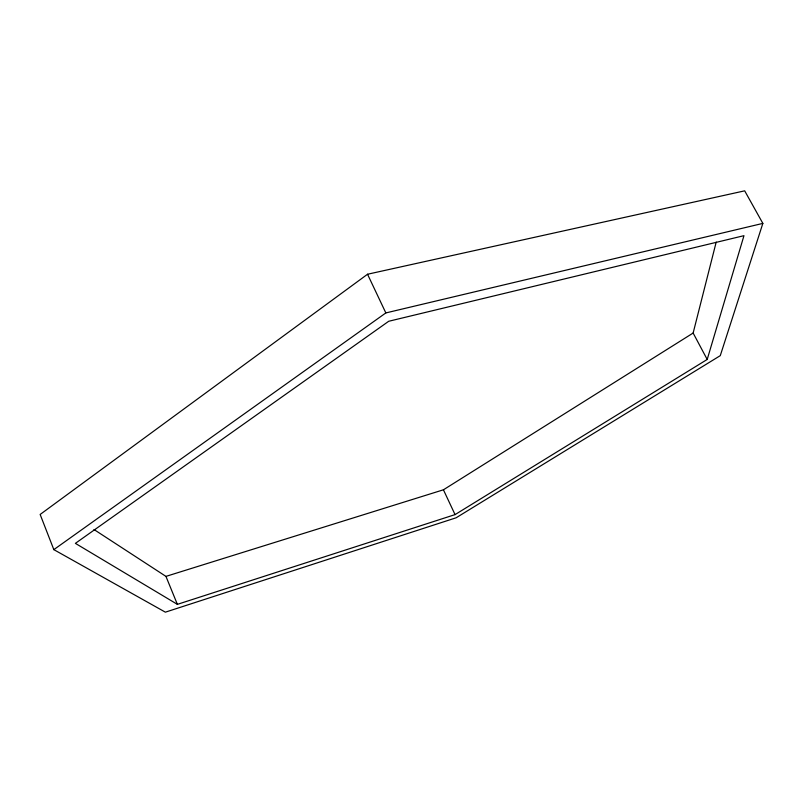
<?xml version="1.0" encoding="UTF-8"?>
<svg xmlns="http://www.w3.org/2000/svg" width="803" height="803" viewBox="0 0 803 803"><rect width="100%" height="100%" fill="white"/><g stroke="black" fill="none" stroke-linecap="round" stroke-linejoin="round"><path stroke-width="1.2" d="M707.202 359.453L743.969 235.67L388.712 321.27L75.382 543.36L177.373 604.358L455.05 514.613L707.202 359.453L693.14 333.034L716.206 242.064M762.85 223.395L720.271 355.649L456.134 517.784L165.368 612.167L53.831 549.633L40.15 514.462L367.533 274.245L744.682 190.833L762.85 223.395L385.841 312.929L53.831 549.633M93.991 529.528L165.95 576.383L443.427 489.8L693.14 333.034M367.533 274.245L385.841 312.929M443.427 489.8L455.05 514.613M165.95 576.383L177.373 604.358"/></g></svg>
